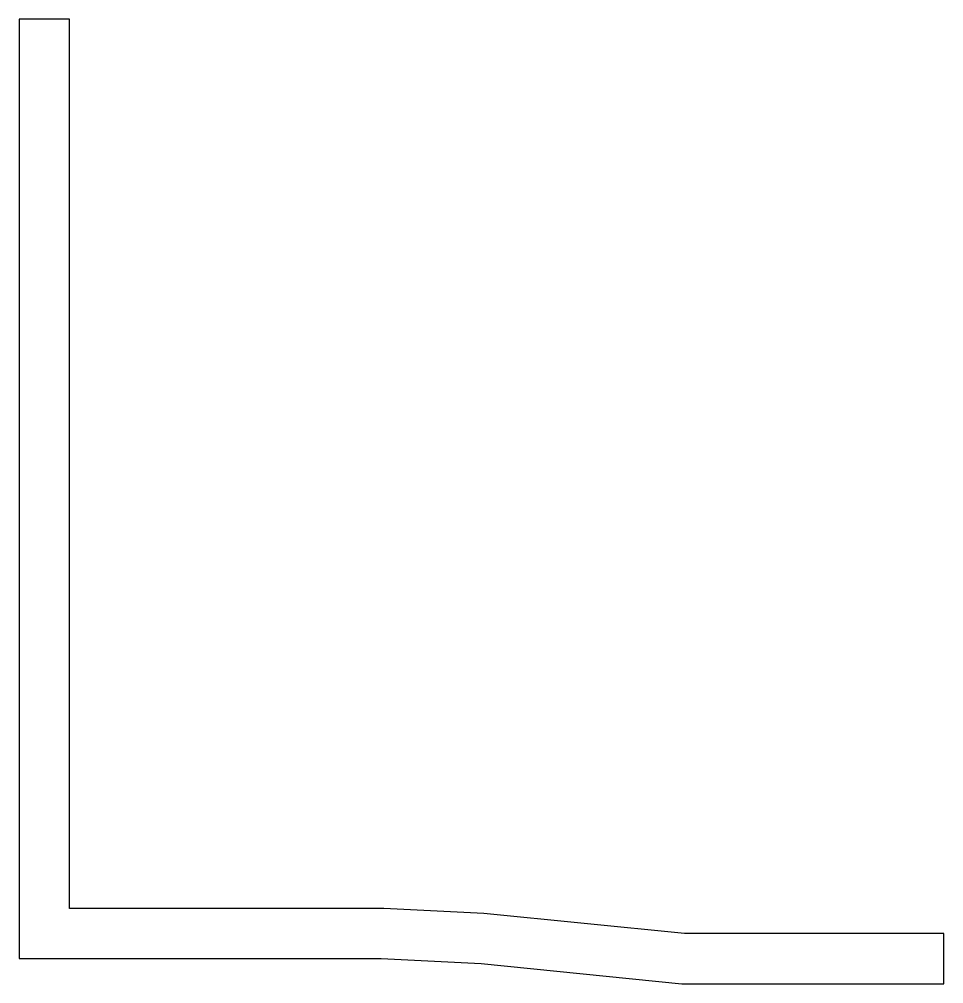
# Model space of a CAD drawing. Header units: millimetres. Extents: x 0 to 369, y 0 to 385.
import ezdxf

# ---------------------------------------------------------------- set-up
doc = ezdxf.new("R2010")
doc.units = ezdxf.units.MM

msp = doc.modelspace()

# ---------------------------------------------------------------- linework, layer by layer
at = {"color": 8}
msp.add_lwpolyline([(369, 20), (265.5, 20), (185.4, 28.01), (145.5, 30), (20, 30), (20, 385), (0, 385), (0, 10), (144.5, 10), (184.4, 8.01), (264.5, 0), (369, 0)], close=True, dxfattribs=at)

doc.saveas('drawing.dxf')
